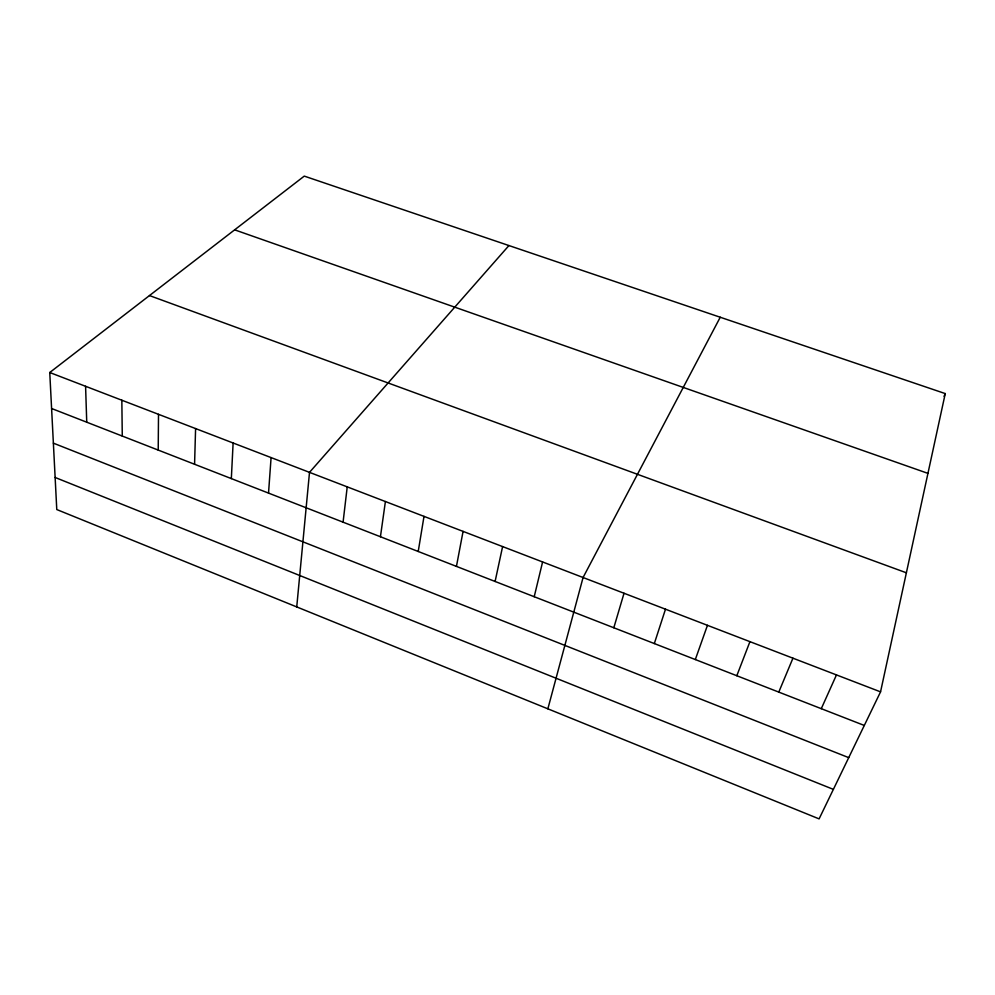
<?xml version="1.0" encoding="UTF-8"?>
<svg xmlns="http://www.w3.org/2000/svg" width="995" height="995" viewBox="0 0 995 995"><rect width="100%" height="100%" fill="white"/><g stroke="black" fill="none" stroke-linecap="round" stroke-linejoin="round"><path stroke-width="1.49" d="M158.217 450.076L158.503 414.318M194.572 464.255L195.592 428.571M231.337 478.595L233.116 442.999M268.526 493.097L271.088 457.588M296.734 606.925L309.507 472.351L508.93 245.554M343.076 522.176L347.23 486.853M380.438 536.74L385.401 501.53M418.223 551.479L424.007 516.368M456.444 566.379L463.073 531.38M495.1 581.466L502.599 546.578M880.55 691.861L945.25 393.585L304.271 176.115L49.75 372.516L56.777 509.552L819.096 818.885L880.55 691.861L49.75 372.516M534.215 596.714L542.598 561.951M547.859 708.813L583.07 577.51L720.243 317.243M613.815 627.758L624.027 593.256M654.324 643.566L665.493 609.189M695.318 659.548L707.457 625.32M736.81 675.729L749.932 641.651M778.786 692.097L792.94 658.18M944.056 396.308L945.25 393.585M821.285 708.676L836.472 674.908M234.646 229.845L927.949 473.371M149.474 295.565L906.383 572.797M51.591 408.497L864.307 725.454M53.369 443.148L848.735 757.643M55.135 477.476L833.375 789.371M85.582 386.284L86.739 422.203M121.838 400.214L122.273 436.059"/></g></svg>
